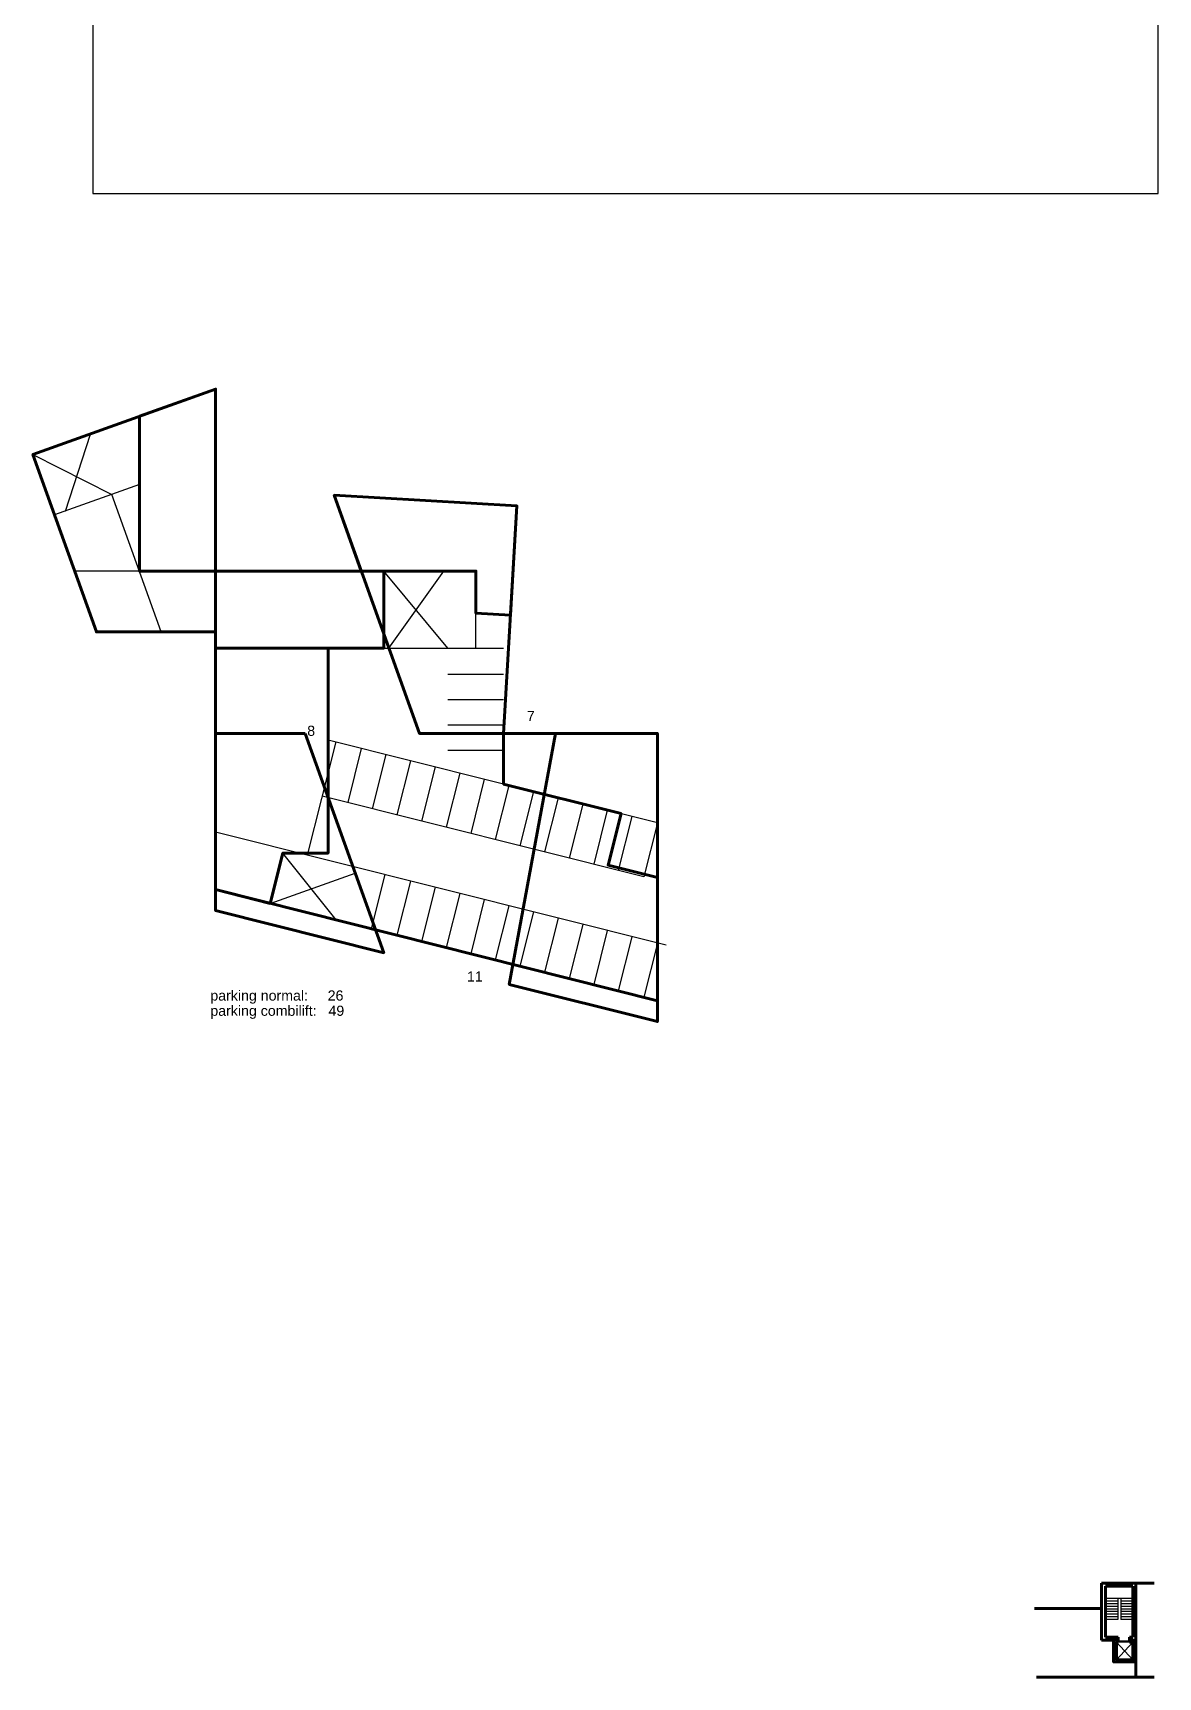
# Model space of a CAD drawing. Header units: metres. Extents: x -664657 to -643449, y -1076720 to -1062383.
# Drawn here: x -643726.7 to -643615.8, y -1071318.2 to -1071156.2 of the extents above; entities that cross this region are included whole.
import ezdxf

# ---------------------------------------------------------------- set-up
doc = ezdxf.new("R2010")
doc.units = ezdxf.units.M
doc.header["$LTSCALE"] = 0.1
doc.layers.add('AA_THER_popis', color=6, linetype='Continuous')
doc.layers.add('AA_THER_slabá', color=4, linetype='Continuous')
doc.layers.add('AA_THER_silná', color=1, linetype='Continuous', lineweight=70)
doc.layers.add('skica', color=3, linetype='Continuous', lineweight=90)
doc.layers.add('FLOATING-WINDOWS', color=2, linetype='Continuous', plot=False)
doc.styles.get("Standard").update_dxf_attribs({"font": 'arial.ttf', "width": 0.8})

msp = doc.modelspace()

# ---------------------------------------------------------------- linework, layer by layer
at = {"layer": 'AA_THER_silná'}
for p, q in [((-643621.414, -1071308.981), (-643621.414, -1071314.281)), ((-643618.014, -1071308.981), (-643621.414, -1071308.981)), ((-643621.014, -1071309.281), (-643621.014, -1071314.281)), ((-643618.314, -1071309.281), (-643621.014, -1071309.281)), ((-643618.314, -1071309.281), (-643618.314, -1071314.281)), ((-643618.014, -1071308.981), (-643618.014, -1071311.468)), ((-643618.014, -1071308.981), (-643618.014, -1071314.581)), ((-643618.014, -1071308.981), (-643616.214, -1071308.981)), ((-643621.414, -1071311.468), (-643628.014, -1071311.468)), ((-643621.414, -1071314.281), (-643621.414, -1071314.581)), ((-643619.764, -1071314.281), (-643621.014, -1071314.281)), ((-643619.764, -1071314.581), (-643619.764, -1071314.281)), ((-643618.664, -1071314.581), (-643618.664, -1071314.281)), ((-643618.664, -1071314.281), (-643618.314, -1071314.281)), ((-643619.764, -1071314.581), (-643621.414, -1071314.581)), ((-643620.214, -1071314.581), (-643620.214, -1071316.731)), ((-643619.764, -1071314.781), (-643619.764, -1071314.581)), ((-643618.664, -1071314.781), (-643618.664, -1071314.581)), ((-643618.114, -1071314.581), (-643618.014, -1071314.581)), ((-643618.014, -1071314.581), (-643618.014, -1071316.731)), ((-643618.014, -1071316.731), (-643618.114, -1071316.731)), ((-643618.014, -1071316.731), (-643618.014, -1071318.231)), ((-643616.214, -1071318.231), (-643627.814, -1071318.231))]:
    msp.add_line(p, q, dxfattribs=at)
at = {"layer": 'AA_THER_silná', "color": 1}
for points in [[(-643708.734, -1071191.297), (-643708.734, -1071215.232), (-643720.472, -1071215.232), (-643726.735, -1071197.744)], [(-643708.734, -1071209.232), (-643694.363, -1071209.232), (-643697.039, -1071201.758), (-643679.025, -1071202.81), (-643680.335, -1071225.232), (-643665.173, -1071225.232), (-643665.173, -1071251.569), (-643708.734, -1071240.628), (-643708.734, -1071215.232), (-643720.472, -1071215.232), (-643726.735, -1071197.744), (-643708.734, -1071191.297), (-643708.734, -1071209.232)], [(-643679.025, -1071202.81), (-643680.335, -1071225.232), (-643688.633, -1071225.232), (-643697.039, -1071201.758)], [(-643699.896, -1071225.232), (-643692.153, -1071246.855), (-643708.734, -1071242.69), (-643708.734, -1071225.232)], [(-643675.238, -1071225.232), (-643679.776, -1071249.963), (-643665.173, -1071253.631), (-643665.173, -1071225.232)]]:
    msp.add_lwpolyline(points, close=True, dxfattribs=at)
at = {"layer": 'AA_THER_silná'}
for points in [[(-643618.664, -1071314.581), (-643618.114, -1071314.581), (-643618.114, -1071316.731), (-643620.214, -1071316.731), (-643620.214, -1071314.581), (-643620.214, -1071314.581)], [(-643618.664, -1071314.781), (-643618.314, -1071314.781), (-643618.314, -1071316.531), (-643619.914, -1071316.531), (-643619.914, -1071314.781), (-643619.764, -1071314.781)]]:
    msp.add_lwpolyline(points, dxfattribs=at)
at = {"layer": 'AA_THER_slabá', "linetype": 'ByBlock', "lineweight": -3}
for p, q in [((-643723.535, -1071203.319), (-643721.063, -1071195.749)), ((-643726.735, -1071197.744), (-643718.941, -1071201.674)), ((-643716.235, -1071200.705), (-643724.602, -1071203.701)), ((-643714.086, -1071215.232), (-643718.941, -1071201.674)), ((-643708.734, -1071209.232), (-643722.621, -1071209.232)), ((-643685.835, -1071216.822), (-643692.135, -1071209.232)), ((-643691.644, -1071216.822), (-643686.218, -1071209.232)), ((-643697.635, -1071216.822), (-643708.734, -1071216.822)), ((-643697.635, -1071237.022), (-643697.635, -1071216.822)), ((-643692.135, -1071216.822), (-643697.635, -1071216.822)), ((-643683.074, -1071216.822), (-643680.335, -1071216.822)), ((-643680.335, -1071219.422), (-643685.835, -1071219.422)), ((-643680.335, -1071221.922), (-643685.835, -1071221.922)), ((-643680.335, -1071224.422), (-643685.835, -1071224.422)), ((-643696.888, -1071226.075), (-643699.689, -1071237.229)), ((-643665.173, -1071234.041), (-643697.635, -1071225.888)), ((-643694.366, -1071226.709), (-643695.706, -1071232.043)), ((-643691.941, -1071227.318), (-643693.281, -1071232.652)), ((-643689.517, -1071227.927), (-643690.856, -1071233.261)), ((-643680.335, -1071226.922), (-643685.835, -1071226.922)), ((-643687.092, -1071228.536), (-643688.432, -1071233.87)), ((-643684.667, -1071229.145), (-643686.007, -1071234.479)), ((-643682.243, -1071229.754), (-643683.582, -1071235.088)), ((-643666.512, -1071239.375), (-643698.227, -1071231.41)), ((-643679.818, -1071230.363), (-643681.158, -1071235.697)), ((-643677.393, -1071230.972), (-643678.733, -1071236.306)), ((-643674.968, -1071231.581), (-643676.308, -1071236.915)), ((-643672.544, -1071232.189), (-643673.884, -1071237.524)), ((-643670.119, -1071232.798), (-643671.459, -1071238.133)), ((-643667.694, -1071233.407), (-643669.034, -1071238.742)), ((-643665.173, -1071234.041), (-643666.512, -1071239.375)), ((-643664.318, -1071246.113), (-643708.734, -1071234.957)), ((-643702.087, -1071237.022), (-643703.333, -1071241.984)), ((-643702.087, -1071237.022), (-643697.635, -1071237.022)), ((-643696.848, -1071243.613), (-643702.087, -1071237.022)), ((-643703.333, -1071241.984), (-643694.97, -1071238.989)), ((-643692.038, -1071239.15), (-643693.378, -1071244.485)), ((-643689.517, -1071239.784), (-643690.856, -1071245.118)), ((-643687.092, -1071240.393), (-643688.432, -1071245.727)), ((-643684.667, -1071241.002), (-643686.007, -1071246.336)), ((-643682.243, -1071241.611), (-643683.582, -1071246.945)), ((-643679.818, -1071242.22), (-643681.158, -1071247.554)), ((-643677.393, -1071242.829), (-643678.733, -1071248.163)), ((-643674.968, -1071243.438), (-643676.308, -1071248.772)), ((-643672.544, -1071244.047), (-643673.884, -1071249.381)), ((-643670.119, -1071244.656), (-643671.459, -1071249.99)), ((-643667.694, -1071245.265), (-643669.034, -1071250.599)), ((-643665.173, -1071245.898), (-643666.512, -1071251.232))]:
    msp.add_line(p, q, dxfattribs=at)
at = {"layer": 'AA_THER_slabá'}
for p, q in [((-643618.314, -1071310.481), (-643621.014, -1071310.481)), ((-643619.814, -1071310.741), (-643621.014, -1071310.741)), ((-643619.814, -1071311.001), (-643621.014, -1071311.001)), ((-643619.814, -1071310.481), (-643619.814, -1071312.561)), ((-643619.514, -1071310.481), (-643619.514, -1071312.561)), ((-643618.314, -1071310.741), (-643619.514, -1071310.741)), ((-643618.314, -1071311.001), (-643619.514, -1071311.001)), ((-643619.814, -1071311.261), (-643621.014, -1071311.261)), ((-643619.814, -1071311.521), (-643621.014, -1071311.521)), ((-643619.814, -1071311.781), (-643621.014, -1071311.781)), ((-643619.814, -1071312.041), (-643621.014, -1071312.041)), ((-643619.814, -1071312.301), (-643621.014, -1071312.301)), ((-643619.814, -1071312.561), (-643621.014, -1071312.561)), ((-643618.314, -1071311.261), (-643619.514, -1071311.261)), ((-643618.314, -1071311.521), (-643619.514, -1071311.521)), ((-643618.314, -1071311.781), (-643619.514, -1071311.781)), ((-643618.314, -1071312.041), (-643619.514, -1071312.041)), ((-643618.314, -1071312.301), (-643619.514, -1071312.301)), ((-643618.314, -1071312.561), (-643619.514, -1071312.561)), ((-643619.914, -1071314.781), (-643618.314, -1071316.531)), ((-643618.314, -1071314.781), (-643619.914, -1071316.531)), ((-643618.664, -1071314.681), (-643619.764, -1071314.681)), ((-643618.664, -1071314.781), (-643619.764, -1071314.781))]:
    msp.add_line(p, q, dxfattribs=at)
at = {"layer": 'AA_THER_slabá', "linetype": 'ByBlock', "lineweight": -3}
msp.add_lwpolyline([(-643683.074, -1071209.232), (-643692.135, -1071209.232), (-643692.135, -1071216.822), (-643683.074, -1071216.822)], close=True, dxfattribs=at)
at = {"layer": 'FLOATING-WINDOWS', "color": 3, "lineweight": 120}
for points in [[(-643716.235, -1071193.983), (-643708.734, -1071191.297), (-643708.734, -1071209.232), (-643716.235, -1071209.232)], [(-643694.363, -1071209.232), (-643694.363, -1071209.232), (-643694.363, -1071209.232), (-643694.363, -1071209.232), (-643683.074, -1071209.232), (-643683.074, -1071213.387), (-643679.655, -1071213.587), (-643679.025, -1071202.81), (-643697.039, -1071201.758), (-643694.363, -1071209.232), (-643694.363, -1071209.232)], [(-643680.335, -1071225.232), (-643665.173, -1071225.232), (-643665.173, -1071239.432), (-643670.038, -1071238.21), (-643668.764, -1071233.139), (-643680.335, -1071230.233)]]:
    msp.add_lwpolyline(points, close=True, dxfattribs=at)
at = {"layer": 'FLOATING-WINDOWS', "lineweight": 120}
for points in [[(-643708.734, -1071216.822), (-643692.135, -1071216.822), (-643692.135, -1071209.232), (-643708.734, -1071209.232)], [(-643708.734, -1071216.822), (-643697.635, -1071216.822), (-643697.635, -1071237.022), (-643702.087, -1071237.022), (-643703.333, -1071241.984), (-643708.734, -1071240.628)]]:
    msp.add_lwpolyline(points, close=True, dxfattribs=at)
at = {"layer": 'skica', "linetype": 'ByBlock', "lineweight": -3}
for p, q in [((-643708.734, -1071191.297), (-643708.734, -1071215.232)), ((-643726.735, -1071197.744), (-643720.472, -1071215.232)), ((-643697.039, -1071201.758), (-643679.025, -1071202.81)), ((-643697.039, -1071201.758), (-643688.633, -1071225.232)), ((-643679.025, -1071202.81), (-643680.335, -1071225.232)), ((-643708.734, -1071209.232), (-643694.363, -1071209.232)), ((-643720.472, -1071215.232), (-643708.734, -1071215.232)), ((-643708.734, -1071225.232), (-643708.734, -1071215.232)), ((-643708.734, -1071225.232), (-643699.896, -1071225.232)), ((-643708.734, -1071225.232), (-643708.734, -1071242.69)), ((-643688.633, -1071225.232), (-643680.335, -1071225.232)), ((-643675.238, -1071225.232), (-643680.335, -1071225.232)), ((-643679.776, -1071249.963), (-643675.238, -1071225.232)), ((-643675.238, -1071225.232), (-643665.173, -1071225.232)), ((-643665.173, -1071225.232), (-643665.173, -1071253.631)), ((-643665.173, -1071251.569), (-643708.734, -1071240.628))]:
    msp.add_line(p, q, dxfattribs=at)
msp.add_lwpolyline([(-643615.827, -1071172.041), (-643615.827, -1071023.541), (-643720.827, -1071023.541), (-643720.827, -1071172.041)], close=True, dxfattribs=at)

# ---------------------------------------------------------------- texts
at = {"layer": 'AA_THER_popis'}
for s, p in [('7', (-643678.045, -1071224.011)), ('8', (-643699.694, -1071225.472)), ('11', (-643683.95, -1071249.686)), ('parking normal:     26', (-643709.245, -1071251.562)), ('parking combilift:   49', (-643709.245, -1071253.062))]:
    msp.add_text(s, height=1, dxfattribs=at).set_placement(p)

doc.saveas('drawing.dxf')
